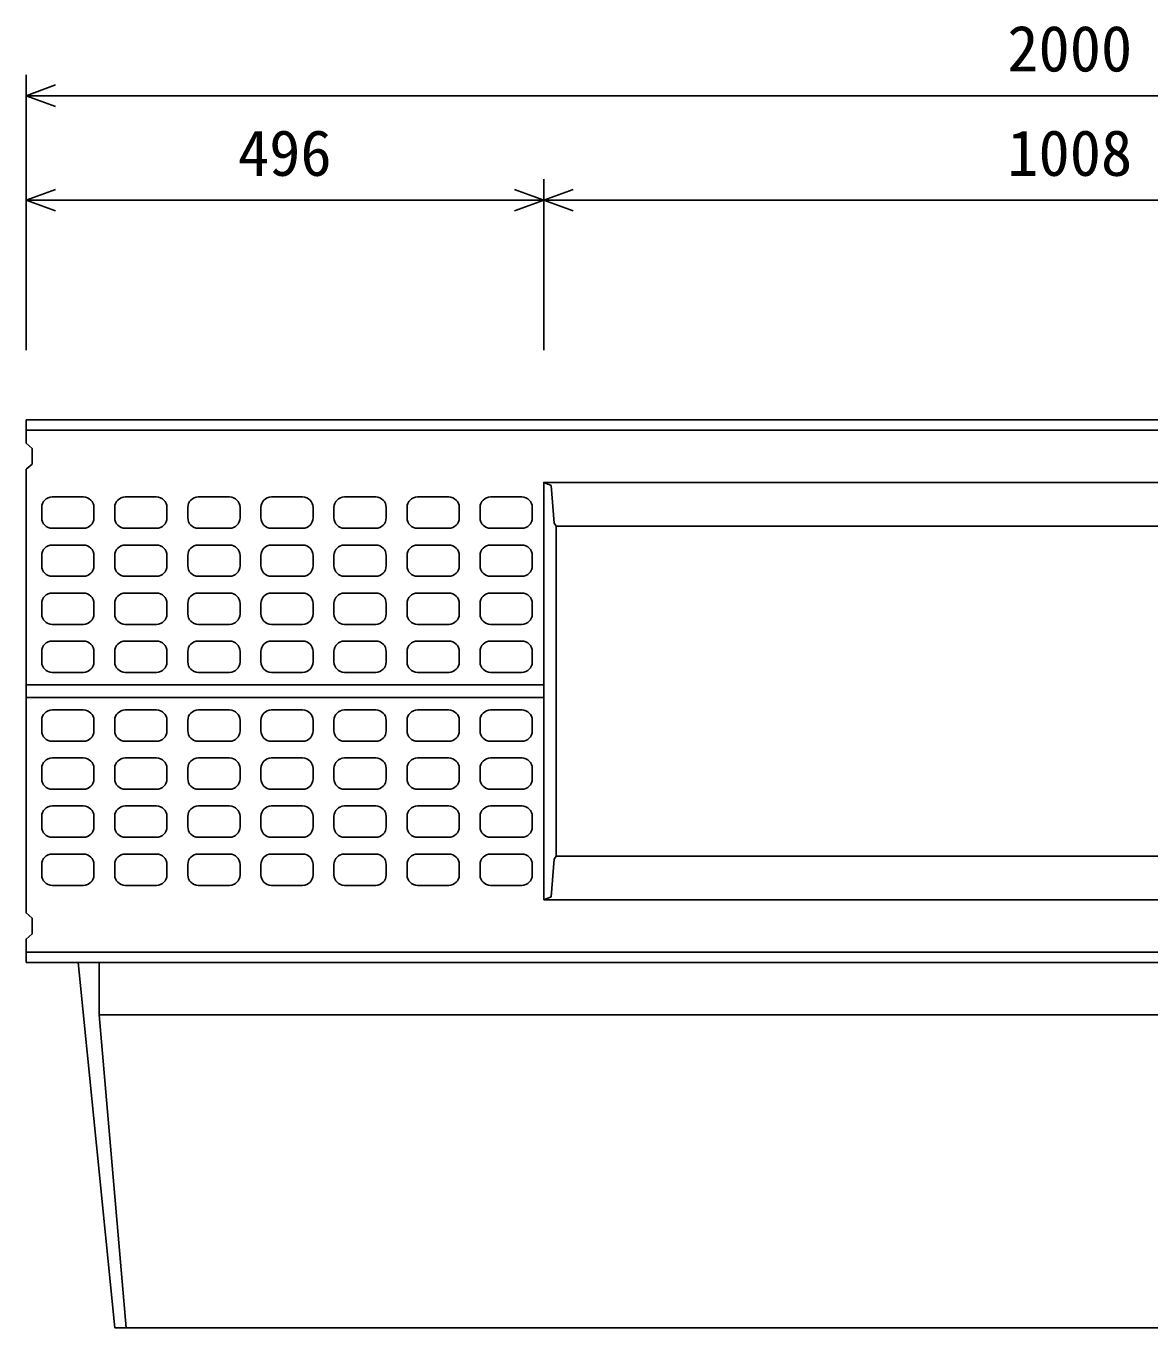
# Model space of a CAD drawing. Units: millimetres, scale not verified. Extents: x -16800 to 16800, y -5940 to 5940.
# Drawn here: x -10464 to -9387, y 2758 to 4005 of the extents above; entities that cross this region are included whole.
import ezdxf
from ezdxf.enums import TextEntityAlignment as Align

# ---------------------------------------------------------------- set-up
doc = ezdxf.new("R2010")
doc.units = ezdxf.units.MM
doc.header["$LTSCALE"] = 20
for name, color, linetype, lineweight in [('0-0_DIM', 7, 'Continuous', 25), ('0-2_HATCH', 6, 'Continuous', 25), ('0-5_OUTLINE', 3, 'Continuous', 25)]:
    doc.layers.add(name, color=color, linetype=linetype, lineweight=lineweight)
doc.styles.add('ＭＳ ゴシック', font='')
doc.styles.get('ＭＳ ゴシック').set_extended_font_data('MS Gothic')

msp = doc.modelspace()

# ---------------------------------------------------------------- linework, layer by layer
at = {"layer": '0-0_DIM'}
for p, q in [((-10463.67, 3958.29), (-10463.67, 3694.53)), ((-10463.67, 3938.29), (-8463.67, 3938.29)), ((-9967.67, 3858.29), (-9967.67, 3694.53)), ((-9967.67, 3838.29), (-10463.67, 3838.29)), ((-8959.67, 3838.29), (-9967.67, 3838.29))]:
    msp.add_line(p, q, dxfattribs=at)
for points in [[(-10435.48, 3928.03), (-10463.67, 3938.29), (-10435.48, 3948.55)], [(-10435.48, 3828.03), (-10463.67, 3838.29), (-10435.48, 3848.55)], [(-9995.86, 3848.55), (-9967.67, 3838.29), (-9995.86, 3828.03)], [(-9939.48, 3828.03), (-9967.67, 3838.29), (-9939.48, 3848.55)]]:
    msp.add_lwpolyline(points, dxfattribs=at)
at = {"layer": '0-2_HATCH'}
for p, q in [((-10448.67, 3533.86), (-10448.67, 3543.86)), ((-10438.67, 3553.86), (-10408.67, 3553.86)), ((-10398.67, 3533.86), (-10398.67, 3543.86)), ((-10378.67, 3533.86), (-10378.67, 3543.86)), ((-10368.67, 3553.86), (-10338.67, 3553.86)), ((-10328.67, 3533.86), (-10328.67, 3543.86)), ((-10308.67, 3533.86), (-10308.67, 3543.86)), ((-10298.67, 3553.86), (-10268.67, 3553.86)), ((-10258.67, 3533.86), (-10258.67, 3543.86)), ((-10238.67, 3533.86), (-10238.67, 3543.86)), ((-10228.67, 3553.86), (-10198.67, 3553.86)), ((-10188.67, 3533.86), (-10188.67, 3543.86)), ((-10168.67, 3533.86), (-10168.67, 3543.86)), ((-10158.67, 3553.86), (-10128.67, 3553.86)), ((-10118.67, 3533.86), (-10118.67, 3543.86)), ((-10098.67, 3533.86), (-10098.67, 3543.86)), ((-10088.67, 3553.86), (-10058.67, 3553.86)), ((-10048.67, 3533.86), (-10048.67, 3543.86)), ((-10028.67, 3533.86), (-10028.67, 3543.86)), ((-10018.67, 3553.86), (-9988.67, 3553.86)), ((-9978.67, 3533.86), (-9978.67, 3543.86)), ((-10408.67, 3523.86), (-10438.67, 3523.86)), ((-10338.67, 3523.86), (-10368.67, 3523.86)), ((-10268.67, 3523.86), (-10298.67, 3523.86)), ((-10198.67, 3523.86), (-10228.67, 3523.86)), ((-10128.67, 3523.86), (-10158.67, 3523.86)), ((-10058.67, 3523.86), (-10088.67, 3523.86)), ((-9988.67, 3523.86), (-10018.67, 3523.86)), ((-10438.67, 3507.86), (-10408.67, 3507.86)), ((-10368.67, 3507.86), (-10338.67, 3507.86)), ((-10298.67, 3507.86), (-10268.67, 3507.86)), ((-10228.67, 3507.86), (-10198.67, 3507.86)), ((-10158.67, 3507.86), (-10128.67, 3507.86)), ((-10088.67, 3507.86), (-10058.67, 3507.86)), ((-10018.67, 3507.86), (-9988.67, 3507.86)), ((-10448.67, 3487.86), (-10448.67, 3497.86)), ((-10398.67, 3487.86), (-10398.67, 3497.86)), ((-10378.67, 3487.86), (-10378.67, 3497.86)), ((-10328.67, 3487.86), (-10328.67, 3497.86)), ((-10308.67, 3487.86), (-10308.67, 3497.86)), ((-10258.67, 3487.86), (-10258.67, 3497.86)), ((-10238.67, 3487.86), (-10238.67, 3497.86)), ((-10188.67, 3487.86), (-10188.67, 3497.86)), ((-10168.67, 3487.86), (-10168.67, 3497.86)), ((-10118.67, 3487.86), (-10118.67, 3497.86)), ((-10098.67, 3487.86), (-10098.67, 3497.86)), ((-10048.67, 3487.86), (-10048.67, 3497.86)), ((-10028.67, 3487.86), (-10028.67, 3497.86)), ((-9978.67, 3487.86), (-9978.67, 3497.86)), ((-10408.67, 3477.86), (-10438.67, 3477.86)), ((-10338.67, 3477.86), (-10368.67, 3477.86)), ((-10268.67, 3477.86), (-10298.67, 3477.86)), ((-10198.67, 3477.86), (-10228.67, 3477.86)), ((-10128.67, 3477.86), (-10158.67, 3477.86)), ((-10058.67, 3477.86), (-10088.67, 3477.86)), ((-9988.67, 3477.86), (-10018.67, 3477.86)), ((-10438.67, 3461.86), (-10408.67, 3461.86)), ((-10368.67, 3461.86), (-10338.67, 3461.86)), ((-10298.67, 3461.86), (-10268.67, 3461.86)), ((-10228.67, 3461.86), (-10198.67, 3461.86)), ((-10158.67, 3461.86), (-10128.67, 3461.86)), ((-10088.67, 3461.86), (-10058.67, 3461.86)), ((-10018.67, 3461.86), (-9988.67, 3461.86)), ((-10448.67, 3441.86), (-10448.67, 3451.86)), ((-10398.67, 3441.86), (-10398.67, 3451.86)), ((-10378.67, 3441.86), (-10378.67, 3451.86)), ((-10328.67, 3441.86), (-10328.67, 3451.86)), ((-10308.67, 3441.86), (-10308.67, 3451.86)), ((-10258.67, 3441.86), (-10258.67, 3451.86)), ((-10238.67, 3441.86), (-10238.67, 3451.86)), ((-10188.67, 3441.86), (-10188.67, 3451.86)), ((-10168.67, 3441.86), (-10168.67, 3451.86)), ((-10118.67, 3441.86), (-10118.67, 3451.86)), ((-10098.67, 3441.86), (-10098.67, 3451.86)), ((-10048.67, 3441.86), (-10048.67, 3451.86)), ((-10028.67, 3441.86), (-10028.67, 3451.86)), ((-9978.67, 3441.86), (-9978.67, 3451.86)), ((-10408.67, 3431.86), (-10438.67, 3431.86)), ((-10338.67, 3431.86), (-10368.67, 3431.86)), ((-10268.67, 3431.86), (-10298.67, 3431.86)), ((-10198.67, 3431.86), (-10228.67, 3431.86)), ((-10128.67, 3431.86), (-10158.67, 3431.86)), ((-10058.67, 3431.86), (-10088.67, 3431.86)), ((-9988.67, 3431.86), (-10018.67, 3431.86)), ((-10448.67, 3395.86), (-10448.67, 3405.86)), ((-10438.67, 3415.86), (-10408.67, 3415.86)), ((-10398.67, 3395.86), (-10398.67, 3405.86)), ((-10378.67, 3395.86), (-10378.67, 3405.86)), ((-10368.67, 3415.86), (-10338.67, 3415.86)), ((-10328.67, 3395.86), (-10328.67, 3405.86)), ((-10308.67, 3395.86), (-10308.67, 3405.86)), ((-10298.67, 3415.86), (-10268.67, 3415.86)), ((-10258.67, 3395.86), (-10258.67, 3405.86)), ((-10238.67, 3395.86), (-10238.67, 3405.86)), ((-10228.67, 3415.86), (-10198.67, 3415.86)), ((-10188.67, 3395.86), (-10188.67, 3405.86)), ((-10168.67, 3395.86), (-10168.67, 3405.86)), ((-10158.67, 3415.86), (-10128.67, 3415.86)), ((-10118.67, 3395.86), (-10118.67, 3405.86)), ((-10098.67, 3395.86), (-10098.67, 3405.86)), ((-10088.67, 3415.86), (-10058.67, 3415.86)), ((-10048.67, 3395.86), (-10048.67, 3405.86)), ((-10028.67, 3395.86), (-10028.67, 3405.86)), ((-10018.67, 3415.86), (-9988.67, 3415.86)), ((-9978.67, 3395.86), (-9978.67, 3405.86)), ((-10408.67, 3385.86), (-10438.67, 3385.86)), ((-10338.67, 3385.86), (-10368.67, 3385.86)), ((-10268.67, 3385.86), (-10298.67, 3385.86)), ((-10198.67, 3385.86), (-10228.67, 3385.86)), ((-10128.67, 3385.86), (-10158.67, 3385.86)), ((-10058.67, 3385.86), (-10088.67, 3385.86)), ((-9988.67, 3385.86), (-10018.67, 3385.86)), ((-10438.67, 3349.86), (-10408.67, 3349.86)), ((-10368.67, 3349.86), (-10338.67, 3349.86)), ((-10298.67, 3349.86), (-10268.67, 3349.86)), ((-10228.67, 3349.86), (-10198.67, 3349.86)), ((-10158.67, 3349.86), (-10128.67, 3349.86)), ((-10088.67, 3349.86), (-10058.67, 3349.86)), ((-10018.67, 3349.86), (-9988.67, 3349.86)), ((-10448.67, 3329.86), (-10448.67, 3339.86)), ((-10398.67, 3329.86), (-10398.67, 3339.86)), ((-10378.67, 3329.86), (-10378.67, 3339.86)), ((-10328.67, 3329.86), (-10328.67, 3339.86)), ((-10308.67, 3329.86), (-10308.67, 3339.86)), ((-10258.67, 3329.86), (-10258.67, 3339.86)), ((-10238.67, 3329.86), (-10238.67, 3339.86)), ((-10188.67, 3329.86), (-10188.67, 3339.86)), ((-10168.67, 3329.86), (-10168.67, 3339.86)), ((-10118.67, 3329.86), (-10118.67, 3339.86)), ((-10098.67, 3329.86), (-10098.67, 3339.86)), ((-10048.67, 3329.86), (-10048.67, 3339.86)), ((-10028.67, 3329.86), (-10028.67, 3339.86)), ((-9978.67, 3329.86), (-9978.67, 3339.86)), ((-10408.67, 3319.86), (-10438.67, 3319.86)), ((-10338.67, 3319.86), (-10368.67, 3319.86)), ((-10268.67, 3319.86), (-10298.67, 3319.86)), ((-10198.67, 3319.86), (-10228.67, 3319.86)), ((-10128.67, 3319.86), (-10158.67, 3319.86)), ((-10058.67, 3319.86), (-10088.67, 3319.86)), ((-9988.67, 3319.86), (-10018.67, 3319.86)), ((-10448.67, 3283.86), (-10448.67, 3293.86)), ((-10438.67, 3303.86), (-10408.67, 3303.86)), ((-10398.67, 3283.86), (-10398.67, 3293.86)), ((-10378.67, 3283.86), (-10378.67, 3293.86)), ((-10368.67, 3303.86), (-10338.67, 3303.86)), ((-10328.67, 3283.86), (-10328.67, 3293.86)), ((-10308.67, 3283.86), (-10308.67, 3293.86)), ((-10298.67, 3303.86), (-10268.67, 3303.86)), ((-10258.67, 3283.86), (-10258.67, 3293.86)), ((-10238.67, 3283.86), (-10238.67, 3293.86)), ((-10228.67, 3303.86), (-10198.67, 3303.86)), ((-10188.67, 3283.86), (-10188.67, 3293.86)), ((-10168.67, 3283.86), (-10168.67, 3293.86)), ((-10158.67, 3303.86), (-10128.67, 3303.86)), ((-10118.67, 3283.86), (-10118.67, 3293.86)), ((-10098.67, 3283.86), (-10098.67, 3293.86)), ((-10088.67, 3303.86), (-10058.67, 3303.86)), ((-10048.67, 3283.86), (-10048.67, 3293.86)), ((-10028.67, 3283.86), (-10028.67, 3293.86)), ((-10018.67, 3303.86), (-9988.67, 3303.86)), ((-9978.67, 3283.86), (-9978.67, 3293.86)), ((-10408.67, 3273.86), (-10438.67, 3273.86)), ((-10338.67, 3273.86), (-10368.67, 3273.86)), ((-10268.67, 3273.86), (-10298.67, 3273.86)), ((-10198.67, 3273.86), (-10228.67, 3273.86)), ((-10128.67, 3273.86), (-10158.67, 3273.86)), ((-10058.67, 3273.86), (-10088.67, 3273.86)), ((-9988.67, 3273.86), (-10018.67, 3273.86)), ((-10438.67, 3257.86), (-10408.67, 3257.86)), ((-10368.67, 3257.86), (-10338.67, 3257.86)), ((-10298.67, 3257.86), (-10268.67, 3257.86)), ((-10228.67, 3257.86), (-10198.67, 3257.86)), ((-10158.67, 3257.86), (-10128.67, 3257.86)), ((-10088.67, 3257.86), (-10058.67, 3257.86)), ((-10018.67, 3257.86), (-9988.67, 3257.86)), ((-10448.67, 3237.86), (-10448.67, 3247.86)), ((-10398.67, 3237.86), (-10398.67, 3247.86)), ((-10378.67, 3237.86), (-10378.67, 3247.86)), ((-10328.67, 3237.86), (-10328.67, 3247.86)), ((-10308.67, 3237.86), (-10308.67, 3247.86)), ((-10258.67, 3237.86), (-10258.67, 3247.86)), ((-10238.67, 3237.86), (-10238.67, 3247.86)), ((-10188.67, 3237.86), (-10188.67, 3247.86)), ((-10168.67, 3237.86), (-10168.67, 3247.86)), ((-10118.67, 3237.86), (-10118.67, 3247.86)), ((-10098.67, 3237.86), (-10098.67, 3247.86)), ((-10048.67, 3237.86), (-10048.67, 3247.86)), ((-10028.67, 3237.86), (-10028.67, 3247.86)), ((-9978.67, 3237.86), (-9978.67, 3247.86)), ((-10408.67, 3227.86), (-10438.67, 3227.86)), ((-10338.67, 3227.86), (-10368.67, 3227.86)), ((-10268.67, 3227.86), (-10298.67, 3227.86)), ((-10198.67, 3227.86), (-10228.67, 3227.86)), ((-10128.67, 3227.86), (-10158.67, 3227.86)), ((-10058.67, 3227.86), (-10088.67, 3227.86)), ((-9988.67, 3227.86), (-10018.67, 3227.86)), ((-10438.67, 3211.86), (-10408.67, 3211.86)), ((-10368.67, 3211.86), (-10338.67, 3211.86)), ((-10298.67, 3211.86), (-10268.67, 3211.86)), ((-10228.67, 3211.86), (-10198.67, 3211.86)), ((-10158.67, 3211.86), (-10128.67, 3211.86)), ((-10088.67, 3211.86), (-10058.67, 3211.86)), ((-10018.67, 3211.86), (-9988.67, 3211.86)), ((-10448.67, 3191.86), (-10448.67, 3201.86)), ((-10398.67, 3191.86), (-10398.67, 3201.86)), ((-10378.67, 3191.86), (-10378.67, 3201.86)), ((-10328.67, 3191.86), (-10328.67, 3201.86)), ((-10308.67, 3191.86), (-10308.67, 3201.86)), ((-10258.67, 3191.86), (-10258.67, 3201.86)), ((-10238.67, 3191.86), (-10238.67, 3201.86)), ((-10188.67, 3191.86), (-10188.67, 3201.86)), ((-10168.67, 3191.86), (-10168.67, 3201.86)), ((-10118.67, 3191.86), (-10118.67, 3201.86)), ((-10098.67, 3191.86), (-10098.67, 3201.86)), ((-10048.67, 3191.86), (-10048.67, 3201.86)), ((-10028.67, 3191.86), (-10028.67, 3201.86)), ((-9978.67, 3191.86), (-9978.67, 3201.86)), ((-10408.67, 3181.86), (-10438.67, 3181.86)), ((-10338.67, 3181.86), (-10368.67, 3181.86)), ((-10268.67, 3181.86), (-10298.67, 3181.86)), ((-10198.67, 3181.86), (-10228.67, 3181.86)), ((-10128.67, 3181.86), (-10158.67, 3181.86)), ((-10058.67, 3181.86), (-10088.67, 3181.86)), ((-9988.67, 3181.86), (-10018.67, 3181.86))]:
    msp.add_line(p, q, dxfattribs=at)
for centre, start, end in [((-10438.67, 3543.86), 90, 180), ((-10408.67, 3543.86), 0, 90), ((-10368.67, 3543.86), 90, 180), ((-10338.67, 3543.86), 0, 90), ((-10298.67, 3543.86), 90, 180), ((-10268.67, 3543.86), 0, 90), ((-10228.67, 3543.86), 90, 180), ((-10198.67, 3543.86), 0, 90), ((-10158.67, 3543.86), 90, 180), ((-10128.67, 3543.86), 0, 90), ((-10088.67, 3543.86), 90, 180), ((-10058.67, 3543.86), 0, 90), ((-10018.67, 3543.86), 90, 180), ((-9988.67, 3543.86), 0, 90), ((-10438.67, 3533.86), 180, 270), ((-10408.67, 3533.86), 270, 0), ((-10368.67, 3533.86), 180, 270), ((-10338.67, 3533.86), 270, 0), ((-10298.67, 3533.86), 180, 270), ((-10268.67, 3533.86), 270, 0), ((-10228.67, 3533.86), 180, 270), ((-10198.67, 3533.86), 270, 0), ((-10158.67, 3533.86), 180, 270), ((-10128.67, 3533.86), 270, 0), ((-10088.67, 3533.86), 180, 270), ((-10058.67, 3533.86), 270, 0), ((-10018.67, 3533.86), 180, 270), ((-9988.67, 3533.86), 270, 0), ((-10438.67, 3497.86), 90, 180), ((-10408.67, 3497.86), 0, 90), ((-10368.67, 3497.86), 90, 180), ((-10338.67, 3497.86), 0, 90), ((-10298.67, 3497.86), 90, 180), ((-10268.67, 3497.86), 0, 90), ((-10228.67, 3497.86), 90, 180), ((-10198.67, 3497.86), 0, 90), ((-10158.67, 3497.86), 90, 180), ((-10128.67, 3497.86), 0, 90), ((-10088.67, 3497.86), 90, 180), ((-10058.67, 3497.86), 0, 90), ((-10018.67, 3497.86), 90, 180), ((-9988.67, 3497.86), 0, 90), ((-10438.67, 3487.86), 180, 270), ((-10408.67, 3487.86), 270, 0), ((-10368.67, 3487.86), 180, 270), ((-10338.67, 3487.86), 270, 0), ((-10298.67, 3487.86), 180, 270), ((-10268.67, 3487.86), 270, 0), ((-10228.67, 3487.86), 180, 270), ((-10198.67, 3487.86), 270, 0), ((-10158.67, 3487.86), 180, 270), ((-10128.67, 3487.86), 270, 0), ((-10088.67, 3487.86), 180, 270), ((-10058.67, 3487.86), 270, 0), ((-10018.67, 3487.86), 180, 270), ((-9988.67, 3487.86), 270, 0), ((-10438.67, 3451.86), 90, 180), ((-10408.67, 3451.86), 0, 90), ((-10368.67, 3451.86), 90, 180), ((-10338.67, 3451.86), 0, 90), ((-10298.67, 3451.86), 90, 180), ((-10268.67, 3451.86), 0, 90), ((-10228.67, 3451.86), 90, 180), ((-10198.67, 3451.86), 0, 90), ((-10158.67, 3451.86), 90, 180), ((-10128.67, 3451.86), 0, 90), ((-10088.67, 3451.86), 90, 180), ((-10058.67, 3451.86), 0, 90), ((-10018.67, 3451.86), 90, 180), ((-9988.67, 3451.86), 0, 90), ((-10438.67, 3441.86), 180, 270), ((-10408.67, 3441.86), 270, 0), ((-10368.67, 3441.86), 180, 270), ((-10338.67, 3441.86), 270, 0), ((-10298.67, 3441.86), 180, 270), ((-10268.67, 3441.86), 270, 0), ((-10228.67, 3441.86), 180, 270), ((-10198.67, 3441.86), 270, 0), ((-10158.67, 3441.86), 180, 270), ((-10128.67, 3441.86), 270, 0), ((-10088.67, 3441.86), 180, 270), ((-10058.67, 3441.86), 270, 0), ((-10018.67, 3441.86), 180, 270), ((-9988.67, 3441.86), 270, 0), ((-10438.67, 3405.86), 90, 180), ((-10408.67, 3405.86), 0, 90), ((-10368.67, 3405.86), 90, 180), ((-10338.67, 3405.86), 0, 90), ((-10298.67, 3405.86), 90, 180), ((-10268.67, 3405.86), 0, 90), ((-10228.67, 3405.86), 90, 180), ((-10198.67, 3405.86), 0, 90), ((-10158.67, 3405.86), 90, 180), ((-10128.67, 3405.86), 0, 90), ((-10088.67, 3405.86), 90, 180), ((-10058.67, 3405.86), 0, 90), ((-10018.67, 3405.86), 90, 180), ((-9988.67, 3405.86), 0, 90), ((-10438.67, 3395.86), 180, 270), ((-10408.67, 3395.86), 270, 0), ((-10368.67, 3395.86), 180, 270), ((-10338.67, 3395.86), 270, 0), ((-10298.67, 3395.86), 180, 270), ((-10268.67, 3395.86), 270, 0), ((-10228.67, 3395.86), 180, 270), ((-10198.67, 3395.86), 270, 0), ((-10158.67, 3395.86), 180, 270), ((-10128.67, 3395.86), 270, 0), ((-10088.67, 3395.86), 180, 270), ((-10058.67, 3395.86), 270, 0), ((-10018.67, 3395.86), 180, 270), ((-9988.67, 3395.86), 270, 0), ((-10438.67, 3339.86), 90, 180), ((-10408.67, 3339.86), 0, 90), ((-10368.67, 3339.86), 90, 180), ((-10338.67, 3339.86), 0, 90), ((-10298.67, 3339.86), 90, 180), ((-10268.67, 3339.86), 0, 90), ((-10228.67, 3339.86), 90, 180), ((-10198.67, 3339.86), 0, 90), ((-10158.67, 3339.86), 90, 180), ((-10128.67, 3339.86), 0, 90), ((-10088.67, 3339.86), 90, 180), ((-10058.67, 3339.86), 0, 90), ((-10018.67, 3339.86), 90, 180), ((-9988.67, 3339.86), 0, 90), ((-10438.67, 3329.86), 180, 270), ((-10408.67, 3329.86), 270, 0), ((-10368.67, 3329.86), 180, 270), ((-10338.67, 3329.86), 270, 0), ((-10298.67, 3329.86), 180, 270), ((-10268.67, 3329.86), 270, 0), ((-10228.67, 3329.86), 180, 270), ((-10198.67, 3329.86), 270, 0), ((-10158.67, 3329.86), 180, 270), ((-10128.67, 3329.86), 270, 0), ((-10088.67, 3329.86), 180, 270), ((-10058.67, 3329.86), 270, 0), ((-10018.67, 3329.86), 180, 270), ((-9988.67, 3329.86), 270, 0), ((-10438.67, 3293.86), 90, 180), ((-10408.67, 3293.86), 0, 90), ((-10368.67, 3293.86), 90, 180), ((-10338.67, 3293.86), 0, 90), ((-10298.67, 3293.86), 90, 180), ((-10268.67, 3293.86), 0, 90), ((-10228.67, 3293.86), 90, 180), ((-10198.67, 3293.86), 0, 90), ((-10158.67, 3293.86), 90, 180), ((-10128.67, 3293.86), 0, 90), ((-10088.67, 3293.86), 90, 180), ((-10058.67, 3293.86), 0, 90), ((-10018.67, 3293.86), 90, 180), ((-9988.67, 3293.86), 0, 90), ((-10438.67, 3283.86), 180, 270), ((-10408.67, 3283.86), 270, 0), ((-10368.67, 3283.86), 180, 270), ((-10338.67, 3283.86), 270, 0), ((-10298.67, 3283.86), 180, 270), ((-10268.67, 3283.86), 270, 0), ((-10228.67, 3283.86), 180, 270), ((-10198.67, 3283.86), 270, 0), ((-10158.67, 3283.86), 180, 270), ((-10128.67, 3283.86), 270, 0), ((-10088.67, 3283.86), 180, 270), ((-10058.67, 3283.86), 270, 0), ((-10018.67, 3283.86), 180, 270), ((-9988.67, 3283.86), 270, 0), ((-10438.67, 3247.86), 90, 180), ((-10408.67, 3247.86), 0, 90), ((-10368.67, 3247.86), 90, 180), ((-10338.67, 3247.86), 0, 90), ((-10298.67, 3247.86), 90, 180), ((-10268.67, 3247.86), 0, 90), ((-10228.67, 3247.86), 90, 180), ((-10198.67, 3247.86), 0, 90), ((-10158.67, 3247.86), 90, 180), ((-10128.67, 3247.86), 0, 90), ((-10088.67, 3247.86), 90, 180), ((-10058.67, 3247.86), 0, 90), ((-10018.67, 3247.86), 90, 180), ((-9988.67, 3247.86), 0, 90), ((-10438.67, 3237.86), 180, 270), ((-10408.67, 3237.86), 270, 0), ((-10368.67, 3237.86), 180, 270), ((-10338.67, 3237.86), 270, 0), ((-10298.67, 3237.86), 180, 270), ((-10268.67, 3237.86), 270, 0), ((-10228.67, 3237.86), 180, 270), ((-10198.67, 3237.86), 270, 0), ((-10158.67, 3237.86), 180, 270), ((-10128.67, 3237.86), 270, 0), ((-10088.67, 3237.86), 180, 270), ((-10058.67, 3237.86), 270, 0), ((-10018.67, 3237.86), 180, 270), ((-9988.67, 3237.86), 270, 0), ((-10438.67, 3201.86), 90, 180), ((-10408.67, 3201.86), 0, 90), ((-10368.67, 3201.86), 90, 180), ((-10338.67, 3201.86), 0, 90), ((-10298.67, 3201.86), 90, 180), ((-10268.67, 3201.86), 0, 90), ((-10228.67, 3201.86), 90, 180), ((-10198.67, 3201.86), 0, 90), ((-10158.67, 3201.86), 90, 180), ((-10128.67, 3201.86), 0, 90), ((-10088.67, 3201.86), 90, 180), ((-10058.67, 3201.86), 0, 90), ((-10018.67, 3201.86), 90, 180), ((-9988.67, 3201.86), 0, 90), ((-10438.67, 3191.86), 180, 270), ((-10408.67, 3191.86), 270, 0), ((-10368.67, 3191.86), 180, 270), ((-10338.67, 3191.86), 270, 0), ((-10298.67, 3191.86), 180, 270), ((-10268.67, 3191.86), 270, 0), ((-10228.67, 3191.86), 180, 270), ((-10198.67, 3191.86), 270, 0), ((-10158.67, 3191.86), 180, 270), ((-10128.67, 3191.86), 270, 0), ((-10088.67, 3191.86), 180, 270), ((-10058.67, 3191.86), 270, 0), ((-10018.67, 3191.86), 180, 270), ((-9988.67, 3191.86), 270, 0)]:
    msp.add_arc(centre, 10, start, end, dxfattribs=at)
at = {"layer": '0-5_OUTLINE'}
for p, q in [((-10463.67, 3627.86), (-8463.67, 3627.86)), ((-10463.67, 3605.36), (-10463.67, 3627.86)), ((-10463.67, 3617.86), (-8463.67, 3617.86)), ((-10457.67, 3600.36), (-10463.67, 3605.36)), ((-10457.67, 3585.36), (-10457.67, 3600.36)), ((-10463.67, 3580.36), (-10457.67, 3585.36)), ((-9967.67, 3567.86), (-8959.67, 3567.86)), ((-9960.67, 3564.86), (-9957.67, 3528.86)), ((-9957.67, 3528.86), (-9955.68, 3525.86)), ((-9955.68, 3525.86), (-8971.67, 3525.86)), ((-10463.67, 3373.86), (-9967.67, 3373.86)), ((-10463.67, 3361.86), (-9967.67, 3361.86)), ((-9960.67, 3170.86), (-9957.67, 3206.86)), ((-9955.68, 3209.86), (-8971.67, 3209.86)), ((-9967.67, 3167.86), (-9960.67, 3170.86)), ((-9967.67, 3167.86), (-8959.67, 3167.86)), ((-10463.67, 3117.86), (-8463.67, 3117.86)), ((-10463.67, 3107.86), (-8463.67, 3107.86)), ((-10378.67, 2757.86), (-10413.67, 3107.86)), ((-10393.67, 3057.86), (-10393.67, 3107.86)), ((-10393.67, 3057.86), (-8533.67, 3057.86)), ((-10393.67, 3057.86), (-10367.87, 2757.86)), ((-10378.67, 2757.86), (-8548.67, 2757.86))]:
    msp.add_line(p, q, dxfattribs=at)
for points in [[(-10463.67, 3107.86), (-10463.67, 3130.36), (-10457.67, 3135.36), (-10457.67, 3150.36), (-10463.67, 3155.36), (-10463.67, 3580.36)], [(-9967.67, 3167.86), (-9967.67, 3567.86), (-9960.67, 3564.86)], [(-9957.67, 3206.86), (-9955.68, 3209.86), (-9955.68, 3525.86)]]:
    msp.add_lwpolyline(points, dxfattribs=at)

# ---------------------------------------------------------------- texts
at = {"layer": '0-0_DIM', "style": 'ＭＳ ゴシック'}
for s, p in [('2000', (-9523.67, 3948.29)), ('496', (-10260.67, 3848.29)), ('1008', (-9523.67, 3848.29))]:
    msp.add_text(s, height=43.99, dxfattribs=at).set_placement(p, align=Align.BOTTOM_LEFT)

doc.saveas('drawing.dxf')
